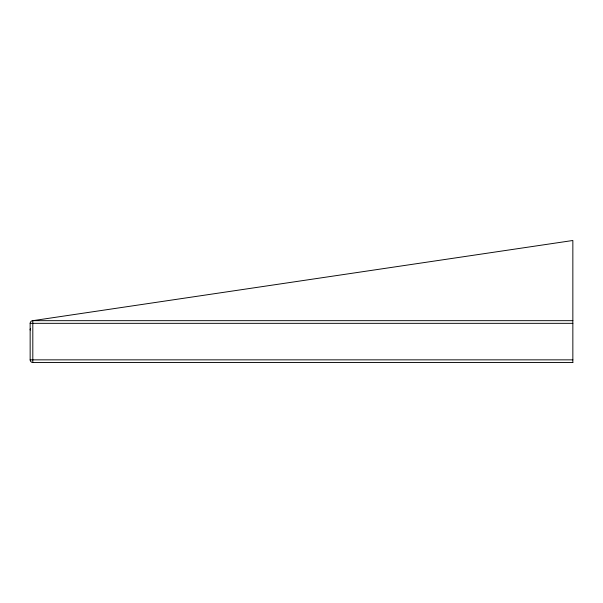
<?xml version="1.0" encoding="UTF-8"?>
<svg xmlns="http://www.w3.org/2000/svg" width="603" height="603" viewBox="0 0 603 603"><rect width="100%" height="100%" fill="white"/><g stroke="black" fill="none" stroke-linecap="round" stroke-linejoin="round"><path stroke-width="0.9" d="M572.85 320.675L32.811 320.675A2.661 2.661 0 0 0 30.15 323.329L30.15 359.848A2.661 2.661 0 0 0 32.811 362.509L572.85 362.509M30.165 323.329L572.85 323.329M30.414 329.931L30.158 329.931A2.661 2.661 0 0 1 30.467 328.673M30.158 359.848L572.85 359.848M572.85 362.501L572.85 240.491L32.811 320.675L32.811 362.501"/></g></svg>
